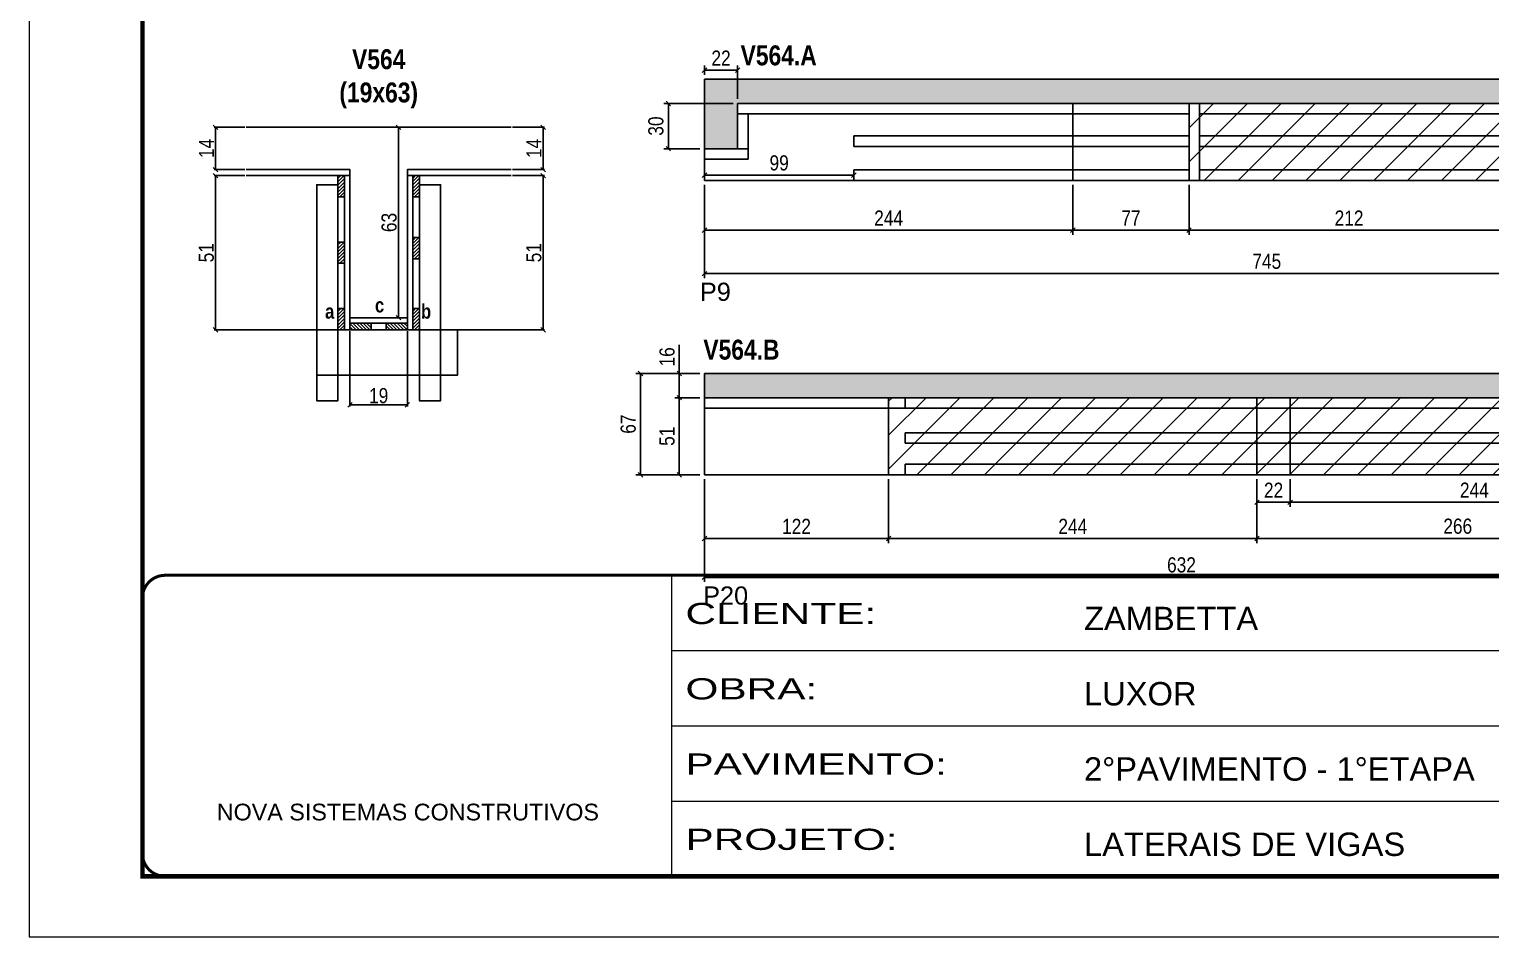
# Model space of a CAD drawing. Extents: x 3309 to 9563, y -2522 to 14608.
# Drawn here: x 3309 to 4278, y 7815 to 8416 of the extents above; entities that cross this region are included whole.
import ezdxf

# ---------------------------------------------------------------- set-up
doc = ezdxf.new("R2010")
doc.units = 0
doc.header["$PDMODE"] = 35
doc.header["$PDSIZE"] = -10
doc.linetypes.add('CONTINUO', pattern=[0])
doc.linetypes.add('DASHED', pattern=[0.75, 0.5, -0.25])
for name, color, linetype in [('5', 5, 'Continuous'), ('COTA', 241, 'Continuous'), ('detalhes', 4, 'Continuous'), ('NOMENCLATURA', 7, 'Continuous'), ('Painéis', 200, 'Continuous'), ('SARR_2.2x7', 40, 'Continuous'), ('SARR_3.5x7', 81, 'Continuous')]:
    doc.layers.add(name, color=color, linetype=linetype)
for name, color, linetype, lineweight in [('CONCRETO', 251, 'Continuous', 25), ('Folhas', 255, 'Continuous', 9), ('Hachura', 251, 'Continuous', 9), ('SARRAFO DE PRESSAO', 251, 'DASHED', 9)]:
    doc.layers.add(name, color=color, linetype=linetype, lineweight=lineweight)
doc.styles.add('ARIAL', font='arial.ttf')
doc.styles.add('COTA TECNICA', font='techl___.ttf', dxfattribs={"height": 10})
doc.styles.add('COTA TECNICA 2X', font='techl___.ttf', dxfattribs={"height": 10})
doc.styles.get("Standard").update_dxf_attribs({"font": 'arial.ttf'})
doc.styles.add('TECNICA', font='techb___.ttf', dxfattribs={"height": 10})
doc.styles.add('Tecnologia', font='')
doc.styles.get('Tecnologia').set_extended_font_data('Forgotten Futurist')
doc.dimstyles.new('PAINEL', dxfattribs={"dimtxt": 10, "dimasz": 3, "dimexe": 3, "dimexo": 3, "dimgap": 3, "dimtad": 1, "dimdec": 1, "dimzin": 12, "dimdsep": 46, "dimtxsty": 'COTA TECNICA', "dimblk1": 'OBLIQUE', "dimblk2": 'OBLIQUE', "dimsah": 1, "dimcen": 0.9, "dimclrd": 4, "dimclre": 4, "dimclrt": 240, "dimadec": 1, "dimazin": 3, "dimtfac": 1, "dimtdec": 1, "dimtmove": 0, "dimatfit": 3, "dimfxl": 1, "dimtolj": 1, "dimtzin": 12, "dimarcsym": 0})
doc.dimstyles.new('SECAO', dxfattribs={"dimscale": 0.333333, "dimtxt": 5, "dimasz": 9, "dimexe": 3, "dimexo": 3, "dimgap": 3, "dimtad": 1, "dimdec": 1, "dimlfac": 0.5, "dimzin": 12, "dimdsep": 46, "dimtxsty": 'COTA TECNICA 2X', "dimblk1": 'OBLIQUE', "dimblk2": 'OBLIQUE', "dimsah": 1, "dimcen": 0.9, "dimclrd": 4, "dimclre": 4, "dimclrt": 240, "dimadec": 1, "dimazin": 3, "dimtfac": 1, "dimtdec": 1, "dimtmove": 0, "dimatfit": 3, "dimfxl": 1, "dimtolj": 1, "dimtzin": 12, "dimarcsym": 0})
pattern_1 = [(135, (36757.3863, -115295.423), (-1.122532015, -1.122532015), [])]
pattern_2 = [(45, (-119998.322, -24916.792), (-1.122532015, 1.122532015), [])]
pattern_3 = [(45, (-119998.322, -25004.792), (-1.122532015, 1.122532015), [])]

# ---------------------------------------------------------------- blocks, each defined once
blk = doc.blocks.new('9999999999')
at = {"color": 30, "linetype": 'CONTINUO'}
for p, q in [((98564.56, 34230.21), (98564.56, 34429.45)), ((98564.56, 34379.64), (99583.98, 34379.64)), ((98564.56, 34329.83), (99487.98, 34329.83)), ((98564.56, 34280.02), (99487.98, 34280.02))]:
    blk.add_line(p, q, dxfattribs=at)
at = {"color": 30, "linetype": 'CONTINUO', "const_width": 2}
blk.add_lwpolyline([(99583.98, 34230.21), (99583.98, 34414.45, 0.414214), (99568.98, 34429.45), (98228.98, 34429.45, 0.414214), (98213.98, 34414.45), (98213.98, 34245.21, 0.414214), (98228.98, 34230.21), (99583.98, 34230.21)], format="xyb", dxfattribs=at)
at = {"layer": 'Folhas'}
blk.add_lwpolyline([(98138.98, 34190.21), (99623.98, 34190.21), (99623.98, 35240.21), (98138.98, 35240.21)], close=True, dxfattribs=at)
at = {"layer": 'Folhas', "color": 30, "const_width": 3}
blk.add_lwpolyline([(98213.98, 34230.21), (99583.98, 34230.21), (99583.98, 35200.21), (98213.98, 35200.21)], close=True, dxfattribs=at)
at = {"color": 7, "linetype": 'Continuous', "ltscale": 5, "style": 'ARIAL'}
for s, height, p in [('ZAMBETTA', 15.483, (98837.68, 34393.13)), ('LUXOR', 15.483, (98837.68, 34343.32)), ('2°PAVIMENTO - 1°ETAPA', 15.4829, (98837.68, 34293.51)), ('NOVA SISTEMAS CONSTRUTIVOS', 11.0592, (98263.19, 34267.21)), ('LATERAIS DE VIGAS', 15.4829, (98837.68, 34243.7))]:
    blk.add_text(s, height=height, dxfattribs=at).set_placement(p)
at = {"layer": 'Folhas', "color": 7, "style": 'Tecnologia', "width": 1.5}
for s, p in [('CLIENTE:', (98573.65, 34397.17)), ('OBRA:', (98573.65, 34347.31)), ('PAVIMENTO:', (98573.65, 34297.5)), ('PROJETO:', (98573.65, 34247.69))]:
    blk.add_text(s, height=14, dxfattribs=at).set_placement(p)
blk = doc.blocks.new('_Oblique')
at = {"color": 0, "linetype": 'ByBlock', "lineweight": -2}
blk.add_line((-0.5, -0.5), (0.5, 0.5), dxfattribs=at)
blk = doc.blocks.new('*D1671')
at = {"layer": 'COTA', "color": 4, "lineweight": -2, "transparency": 16777216}
for p, q in [((3521.85, 8215.75), (3521.85, 8166)), ((3559.85, 8215.75), (3559.85, 8166)), ((3559.85, 8167), (3521.85, 8167))]:
    blk.add_line(p, q, dxfattribs=at)
at = {"layer": 'Defpoints', "color": 0, "transparency": 16777216}
for p in [(3521.85, 8216.75), (3559.85, 8216.75), (3521.85, 8167)]:
    blk.add_point(p, dxfattribs=at)
at = {"layer": 'COTA', "color": 4, "lineweight": -2, "transparency": 16777216, "xscale": 3, "yscale": 3, "zscale": 3, "rotation": 180}
blk.add_blockref('_Oblique', (3521.85, 8167), dxfattribs=at)
at = {"layer": 'COTA', "color": 4, "lineweight": -2, "transparency": 16777216, "xscale": 3, "yscale": 3, "zscale": 3}
blk.add_blockref('_Oblique', (3559.85, 8167), dxfattribs=at)
at = {"layer": 'COTA', "color": 240, "transparency": 16777216, "insert": (3540.85, 8173.08), "char_height": 10, "attachment_point": 5, "style": 'COTA TECNICA 2X'}
blk.add_mtext('\\A1;19', dxfattribs=at)
blk = doc.blocks.new('*D1672')
at = {"layer": 'COTA', "color": 4, "lineweight": -2, "transparency": 16777216}
for p, q in [((3452.15, 8318.75), (3431.8, 8318.75)), ((3432.8, 8318.75), (3432.8, 8216.75)), ((3512.85, 8216.75), (3431.8, 8216.75))]:
    blk.add_line(p, q, dxfattribs=at)
at = {"layer": 'Defpoints', "color": 0, "transparency": 16777216}
for p in [(3453.15, 8318.75), (3432.8, 8216.75), (3513.85, 8216.75, 0)]:
    blk.add_point(p, dxfattribs=at)
at = {"layer": 'COTA', "color": 4, "lineweight": -2, "transparency": 16777216, "xscale": 3, "yscale": 3, "zscale": 3}
for p, rotation in [((3432.8, 8318.75), 90), ((3432.8, 8216.75), 270)]:
    blk.add_blockref('_Oblique', p, dxfattribs=dict(at, rotation=rotation))
at = {"layer": 'COTA', "color": 240, "transparency": 16777216, "insert": (3426.69, 8267.75), "char_height": 10, "attachment_point": 5, "rotation": 90, "style": 'COTA TECNICA 2X'}
blk.add_mtext('\\A1;51', dxfattribs=at)
blk = doc.blocks.new('*D1673')
at = {"layer": 'COTA', "color": 4, "lineweight": -2, "transparency": 16777216}
for p, q in [((3629.55, 8318.75), (3650.77, 8318.75)), ((3649.77, 8318.75), (3649.77, 8216.75)), ((3568.85, 8216.75), (3650.77, 8216.75))]:
    blk.add_line(p, q, dxfattribs=at)
at = {"layer": 'Defpoints', "color": 0, "transparency": 16777216}
for p in [(3628.55, 8318.75), (3567.85, 8216.75, 0), (3649.77, 8216.75)]:
    blk.add_point(p, dxfattribs=at)
at = {"layer": 'COTA', "color": 4, "lineweight": -2, "transparency": 16777216, "xscale": 3, "yscale": 3, "zscale": 3}
for p, rotation in [((3649.77, 8318.75), 90), ((3649.77, 8216.75), 270)]:
    blk.add_blockref('_Oblique', p, dxfattribs=dict(at, rotation=rotation))
at = {"layer": 'COTA', "color": 240, "transparency": 16777216, "insert": (3643.66, 8267.75), "char_height": 10, "attachment_point": 5, "rotation": 90, "style": 'COTA TECNICA 2X'}
blk.add_mtext('\\A1;51', dxfattribs=at)
blk = doc.blocks.new('*D1674')
at = {"layer": 'COTA', "color": 4, "lineweight": -2, "transparency": 16777216}
for p, q in [((3558.85, 8350.75), (3552.99, 8350.75)), ((3553.99, 8224.75), (3553.99, 8350.75)), ((3558.85, 8224.75), (3552.99, 8224.75))]:
    blk.add_line(p, q, dxfattribs=at)
at = {"layer": 'Defpoints', "color": 0, "transparency": 16777216}
for p in [(3553.99, 8350.75), (3559.85, 8350.75), (3559.85, 8224.75)]:
    blk.add_point(p, dxfattribs=at)
at = {"layer": 'COTA', "color": 4, "lineweight": -2, "transparency": 16777216, "xscale": 3, "yscale": 3, "zscale": 3}
for p, rotation in [((3553.99, 8350.75), 90), ((3553.99, 8224.75), 270)]:
    blk.add_blockref('_Oblique', p, dxfattribs=dict(at, rotation=rotation))
at = {"layer": 'COTA', "color": 240, "transparency": 16777216, "insert": (3547.77, 8287.75), "char_height": 10, "attachment_point": 5, "rotation": 90, "style": 'COTA TECNICA 2X'}
blk.add_mtext('\\A1;63', dxfattribs=at)
blk = doc.blocks.new('*D1675')
at = {"layer": 'COTA', "color": 4, "lineweight": -2, "transparency": 16777216}
for p, q in [((3629.55, 8350.75), (3650.77, 8350.75)), ((3649.77, 8322.75), (3649.77, 8350.75)), ((3629.55, 8322.75), (3650.77, 8322.75))]:
    blk.add_line(p, q, dxfattribs=at)
at = {"layer": 'Defpoints', "color": 0, "transparency": 16777216}
for p in [(3628.55, 8350.75), (3649.77, 8350.75), (3628.55, 8322.75)]:
    blk.add_point(p, dxfattribs=at)
at = {"layer": 'COTA', "color": 4, "lineweight": -2, "transparency": 16777216, "xscale": 3, "yscale": 3, "zscale": 3}
for p, rotation in [((3649.77, 8350.75), 90), ((3649.77, 8322.75), 270)]:
    blk.add_blockref('_Oblique', p, dxfattribs=dict(at, rotation=rotation))
at = {"layer": 'COTA', "color": 240, "transparency": 16777216, "insert": (3643.69, 8336.75), "char_height": 10, "attachment_point": 5, "rotation": 90, "style": 'COTA TECNICA 2X'}
blk.add_mtext('\\A1;14', dxfattribs=at)
blk = doc.blocks.new('*D1682')
at = {"layer": 'COTA', "color": 4, "lineweight": -2, "transparency": 16777216}
for p, q in [((3452.15, 8350.75), (3431.8, 8350.75)), ((3432.8, 8322.75), (3432.8, 8350.75)), ((3452.15, 8322.75), (3431.8, 8322.75))]:
    blk.add_line(p, q, dxfattribs=at)
at = {"layer": 'Defpoints', "color": 0, "transparency": 16777216}
for p in [(3432.8, 8350.75), (3453.15, 8350.75), (3453.15, 8322.75)]:
    blk.add_point(p, dxfattribs=at)
at = {"layer": 'COTA', "color": 4, "lineweight": -2, "transparency": 16777216, "xscale": 3, "yscale": 3, "zscale": 3}
for p, rotation in [((3432.8, 8350.75), 90), ((3432.8, 8322.75), 270)]:
    blk.add_blockref('_Oblique', p, dxfattribs=dict(at, rotation=rotation))
at = {"layer": 'COTA', "color": 240, "transparency": 16777216, "insert": (3426.73, 8336.75), "char_height": 10, "attachment_point": 5, "rotation": 90, "style": 'COTA TECNICA 2X'}
blk.add_mtext('\\A1;14', dxfattribs=at)
blk = doc.blocks.new('*D1676')
at = {"layer": 'COTA', "color": 4, "lineweight": -2, "transparency": 16777216}
for p, q in [((3756.64, 8117.79), (3756.64, 8049.85)), ((4388.64, 8117.79), (4388.64, 8049.85)), ((4388.64, 8052.85), (3756.64, 8052.85))]:
    blk.add_line(p, q, dxfattribs=at)
at = {"layer": 'Defpoints', "color": 0, "transparency": 16777216}
for p in [(3756.64, 8120.79), (4388.64, 8120.79), (3756.64, 8052.85)]:
    blk.add_point(p, dxfattribs=at)
at = {"layer": 'COTA', "color": 4, "lineweight": -2, "transparency": 16777216, "xscale": 3, "yscale": 3, "zscale": 3, "rotation": 180}
blk.add_blockref('_Oblique', (3756.64, 8052.85), dxfattribs=at)
at = {"layer": 'COTA', "color": 4, "lineweight": -2, "transparency": 16777216, "xscale": 3, "yscale": 3, "zscale": 3}
blk.add_blockref('_Oblique', (4388.64, 8052.85), dxfattribs=at)
at = {"layer": 'COTA', "color": 240, "transparency": 16777216, "insert": (4072.64, 8061.07), "char_height": 10, "attachment_point": 5, "style": 'COTA TECNICA'}
blk.add_mtext('\\A1;632', dxfattribs=at)
blk = doc.blocks.new('*D1677')
at = {"layer": 'COTA', "color": 4, "lineweight": -2, "transparency": 16777216}
for p, q in [((4144.64, 8117.79), (4144.64, 8099.53)), ((4388.64, 8117.79), (4388.64, 8099.53)), ((4388.64, 8102.53), (4144.64, 8102.53))]:
    blk.add_line(p, q, dxfattribs=at)
at = {"layer": 'Defpoints', "color": 0, "transparency": 16777216}
for p in [(4144.64, 8120.79), (4388.64, 8120.79), (4144.64, 8102.53)]:
    blk.add_point(p, dxfattribs=at)
at = {"layer": 'COTA', "color": 4, "lineweight": -2, "transparency": 16777216, "xscale": 3, "yscale": 3, "zscale": 3, "rotation": 180}
blk.add_blockref('_Oblique', (4144.64, 8102.53), dxfattribs=at)
at = {"layer": 'COTA', "color": 4, "lineweight": -2, "transparency": 16777216, "xscale": 3, "yscale": 3, "zscale": 3}
blk.add_blockref('_Oblique', (4388.64, 8102.53), dxfattribs=at)
at = {"layer": 'COTA', "color": 240, "transparency": 16777216, "insert": (4266.64, 8110.6), "char_height": 10, "attachment_point": 5, "style": 'COTA TECNICA'}
blk.add_mtext('\\A1;244', dxfattribs=at)
blk = doc.blocks.new('*D1670')
at = {"layer": 'COTA', "color": 4, "lineweight": -2, "transparency": 16777216}
for p, q in [((3878.64, 8117.79), (3878.64, 8075.57)), ((4122.64, 8117.79), (4122.64, 8075.57)), ((4122.64, 8078.57), (3878.64, 8078.57))]:
    blk.add_line(p, q, dxfattribs=at)
at = {"layer": 'Defpoints', "color": 0, "transparency": 16777216}
for p in [(3878.64, 8120.79), (4122.64, 8120.79), (3878.64, 8078.57)]:
    blk.add_point(p, dxfattribs=at)
at = {"layer": 'COTA', "color": 4, "lineweight": -2, "transparency": 16777216, "xscale": 3, "yscale": 3, "zscale": 3, "rotation": 180}
blk.add_blockref('_Oblique', (3878.64, 8078.57), dxfattribs=at)
at = {"layer": 'COTA', "color": 4, "lineweight": -2, "transparency": 16777216, "xscale": 3, "yscale": 3, "zscale": 3}
blk.add_blockref('_Oblique', (4122.64, 8078.57), dxfattribs=at)
at = {"layer": 'COTA', "color": 240, "transparency": 16777216, "insert": (4000.64, 8086.64), "char_height": 10, "attachment_point": 5, "style": 'COTA TECNICA'}
blk.add_mtext('\\A1;244', dxfattribs=at)
blk = doc.blocks.new('*D1678')
at = {"layer": 'COTA', "color": 4, "lineweight": -2, "transparency": 16777216}
for p, q in [((4122.64, 8117.79), (4122.64, 8099.53)), ((4144.64, 8117.79), (4144.64, 8099.53)), ((4144.64, 8102.53), (4122.64, 8102.53))]:
    blk.add_line(p, q, dxfattribs=at)
at = {"layer": 'Defpoints', "color": 0, "transparency": 16777216}
for p in [(4122.64, 8120.79), (4144.64, 8120.79), (4122.64, 8102.53)]:
    blk.add_point(p, dxfattribs=at)
at = {"layer": 'COTA', "color": 4, "lineweight": -2, "transparency": 16777216, "xscale": 3, "yscale": 3, "zscale": 3, "rotation": 180}
blk.add_blockref('_Oblique', (4122.64, 8102.53), dxfattribs=at)
at = {"layer": 'COTA', "color": 4, "lineweight": -2, "transparency": 16777216, "xscale": 3, "yscale": 3, "zscale": 3}
blk.add_blockref('_Oblique', (4144.64, 8102.53), dxfattribs=at)
at = {"layer": 'COTA', "color": 240, "transparency": 16777216, "insert": (4133.64, 8110.53), "char_height": 10, "attachment_point": 5, "style": 'COTA TECNICA'}
blk.add_mtext('\\A1;22', dxfattribs=at)
blk = doc.blocks.new('*D1679')
at = {"layer": 'COTA', "color": 4, "lineweight": -2, "transparency": 16777216}
for p, q in [((3753.64, 8171.79), (3736.99, 8171.79)), ((3739.99, 8171.79), (3739.99, 8120.79)), ((3753.64, 8120.79), (3736.99, 8120.79))]:
    blk.add_line(p, q, dxfattribs=at)
at = {"layer": 'Defpoints', "color": 0, "transparency": 16777216}
for p in [(3756.64, 8171.79), (3739.99, 8120.79), (3756.64, 8120.79)]:
    blk.add_point(p, dxfattribs=at)
at = {"layer": 'COTA', "color": 4, "lineweight": -2, "transparency": 16777216, "xscale": 3, "yscale": 3, "zscale": 3}
for p, rotation in [((3739.99, 8171.79), 90), ((3739.99, 8120.79), 270)]:
    blk.add_blockref('_Oblique', p, dxfattribs=dict(at, rotation=rotation))
at = {"layer": 'COTA', "color": 240, "transparency": 16777216, "insert": (3731.88, 8146.29), "char_height": 10, "attachment_point": 5, "rotation": 90, "style": 'COTA TECNICA'}
blk.add_mtext('\\A1;51', dxfattribs=at)
blk = doc.blocks.new('*D1680')
at = {"layer": 'COTA', "color": 4, "lineweight": -2, "transparency": 16777216}
for p, q in [((3739.99, 8187.79), (3739.99, 8206.81)), ((3753.64, 8187.79), (3736.99, 8187.79)), ((3739.99, 8171.79), (3739.99, 8187.79)), ((3753.64, 8171.79), (3736.99, 8171.79))]:
    blk.add_line(p, q, dxfattribs=at)
at = {"layer": 'Defpoints', "color": 0, "transparency": 16777216}
for p in [(3739.99, 8187.79), (3756.64, 8187.79), (3756.64, 8171.79)]:
    blk.add_point(p, dxfattribs=at)
at = {"layer": 'COTA', "color": 4, "lineweight": -2, "transparency": 16777216, "xscale": 3, "yscale": 3, "zscale": 3}
for p, rotation in [((3739.99, 8187.79), 90), ((3739.99, 8171.79), 270)]:
    blk.add_blockref('_Oblique', p, dxfattribs=dict(at, rotation=rotation))
at = {"layer": 'COTA', "color": 240, "transparency": 16777216, "insert": (3731.89, 8198.8), "char_height": 10, "attachment_point": 5, "rotation": 90, "style": 'COTA TECNICA'}
blk.add_mtext('\\A1;16', dxfattribs=at)
blk = doc.blocks.new('*D1681')
at = {"layer": 'COTA', "color": 4, "lineweight": -2, "transparency": 16777216}
for p, q in [((3753.64, 8187.79), (3711.28, 8187.79)), ((3714.28, 8120.79), (3714.28, 8187.79)), ((3753.64, 8120.79), (3711.28, 8120.79))]:
    blk.add_line(p, q, dxfattribs=at)
at = {"layer": 'Defpoints', "color": 0, "transparency": 16777216}
for p in [(3714.28, 8187.79), (3756.64, 8187.79), (3756.64, 8120.79)]:
    blk.add_point(p, dxfattribs=at)
at = {"layer": 'COTA', "color": 4, "lineweight": -2, "transparency": 16777216, "xscale": 3, "yscale": 3, "zscale": 3}
for p, rotation in [((3714.28, 8187.79), 90), ((3714.28, 8120.79), 270)]:
    blk.add_blockref('_Oblique', p, dxfattribs=dict(at, rotation=rotation))
at = {"layer": 'COTA', "color": 240, "transparency": 16777216, "insert": (3706.18, 8154.29), "char_height": 10, "attachment_point": 5, "rotation": 90, "style": 'COTA TECNICA'}
blk.add_mtext('\\A1;67', dxfattribs=at)
blk = doc.blocks.new('*D1683')
at = {"layer": 'COTA', "color": 4, "lineweight": -2, "transparency": 16777216}
for p, q in [((4122.64, 8117.79), (4122.64, 8075.57)), ((4388.64, 8117.79), (4388.64, 8075.57)), ((4122.64, 8078.57), (4388.64, 8078.57))]:
    blk.add_line(p, q, dxfattribs=at)
at = {"layer": 'Defpoints', "color": 0, "transparency": 16777216}
for p in [(4122.64, 8120.79), (4388.64, 8120.79), (4388.64, 8078.57)]:
    blk.add_point(p, dxfattribs=at)
at = {"layer": 'COTA', "color": 4, "lineweight": -2, "transparency": 16777216, "xscale": 3, "yscale": 3, "zscale": 3, "rotation": 180}
blk.add_blockref('_Oblique', (4122.64, 8078.57), dxfattribs=at)
at = {"layer": 'COTA', "color": 4, "lineweight": -2, "transparency": 16777216, "xscale": 3, "yscale": 3, "zscale": 3}
blk.add_blockref('_Oblique', (4388.64, 8078.57), dxfattribs=at)
at = {"layer": 'COTA', "color": 240, "transparency": 16777216, "insert": (4255.64, 8086.67), "char_height": 10, "attachment_point": 5, "style": 'COTA TECNICA'}
blk.add_mtext('\\A1;266', dxfattribs=at)
blk = doc.blocks.new('*D1690')
at = {"layer": 'COTA', "color": 4, "lineweight": -2, "transparency": 16777216}
for p, q in [((3756.64, 8117.79), (3756.64, 8075.57)), ((3878.64, 8117.79), (3878.64, 8075.57)), ((3756.64, 8078.57), (3878.64, 8078.57))]:
    blk.add_line(p, q, dxfattribs=at)
at = {"layer": 'Defpoints', "color": 0, "transparency": 16777216}
for p in [(3756.64, 8120.79), (3878.64, 8120.79), (3878.64, 8078.57)]:
    blk.add_point(p, dxfattribs=at)
at = {"layer": 'COTA', "color": 4, "lineweight": -2, "transparency": 16777216, "xscale": 3, "yscale": 3, "zscale": 3, "rotation": 180}
blk.add_blockref('_Oblique', (3756.64, 8078.57), dxfattribs=at)
at = {"layer": 'COTA', "color": 4, "lineweight": -2, "transparency": 16777216, "xscale": 3, "yscale": 3, "zscale": 3}
blk.add_blockref('_Oblique', (3878.64, 8078.57), dxfattribs=at)
at = {"layer": 'COTA', "color": 240, "transparency": 16777216, "insert": (3817.64, 8086.63), "char_height": 10, "attachment_point": 5, "style": 'COTA TECNICA'}
blk.add_mtext('\\A1;122', dxfattribs=at)
blk = doc.blocks.new('*D2732')
at = {"layer": 'COTA', "color": 4, "lineweight": -2, "transparency": 16777216}
for p, q in [((3756.64, 8312.57), (3756.64, 8250.91)), ((4501.64, 8312.57), (4501.64, 8250.91)), ((3756.64, 8253.91), (4501.64, 8253.91))]:
    blk.add_line(p, q, dxfattribs=at)
at = {"layer": 'Defpoints', "color": 0, "transparency": 16777216}
for p in [(3756.64, 8315.57), (4501.64, 8315.57), (4501.64, 8253.91)]:
    blk.add_point(p, dxfattribs=at)
at = {"layer": 'COTA', "color": 4, "lineweight": -2, "transparency": 16777216, "xscale": 3, "yscale": 3, "zscale": 3, "rotation": 180}
blk.add_blockref('_Oblique', (3756.64, 8253.91), dxfattribs=at)
at = {"layer": 'COTA', "color": 4, "lineweight": -2, "transparency": 16777216, "xscale": 3, "yscale": 3, "zscale": 3}
blk.add_blockref('_Oblique', (4501.64, 8253.91), dxfattribs=at)
at = {"layer": 'COTA', "color": 240, "transparency": 16777216, "insert": (4129.14, 8262.01), "char_height": 10, "attachment_point": 5, "style": 'COTA TECNICA'}
blk.add_mtext('\\A1;745', dxfattribs=at)
blk = doc.blocks.new('*D2741')
at = {"layer": 'COTA', "color": 4, "lineweight": -2, "transparency": 16777216}
for p, q in [((3756.64, 8385.57), (3756.64, 8391.56)), ((3778.64, 8388.56), (3756.64, 8388.56)), ((3778.64, 8369.57), (3778.64, 8391.56))]:
    blk.add_line(p, q, dxfattribs=at)
at = {"layer": 'Defpoints', "color": 0, "transparency": 16777216}
for p in [(3756.64, 8388.56), (3756.64, 8382.57), (3778.64, 8366.57)]:
    blk.add_point(p, dxfattribs=at)
at = {"layer": 'COTA', "color": 4, "lineweight": -2, "transparency": 16777216, "xscale": 3, "yscale": 3, "zscale": 3, "rotation": 180}
blk.add_blockref('_Oblique', (3756.64, 8388.56), dxfattribs=at)
at = {"layer": 'COTA', "color": 4, "lineweight": -2, "transparency": 16777216, "xscale": 3, "yscale": 3, "zscale": 3}
blk.add_blockref('_Oblique', (3778.64, 8388.56), dxfattribs=at)
at = {"layer": 'COTA', "color": 240, "transparency": 16777216, "insert": (3767.64, 8396.56), "char_height": 10, "attachment_point": 5, "style": 'COTA TECNICA'}
blk.add_mtext('\\A1;22', dxfattribs=at)
blk = doc.blocks.new('*D2742')
at = {"layer": 'COTA', "color": 4, "lineweight": -2, "transparency": 16777216}
for p, q in [((3756.64, 8318.57), (3756.64, 8322.04)), ((3855.64, 8319.04), (3756.64, 8319.04)), ((3855.64, 8318.57), (3855.64, 8322.04))]:
    blk.add_line(p, q, dxfattribs=at)
at = {"layer": 'Defpoints', "color": 0, "transparency": 16777216}
for p in [(3756.64, 8319.04), (3756.64, 8315.57), (3855.64, 8315.57)]:
    blk.add_point(p, dxfattribs=at)
at = {"layer": 'COTA', "color": 4, "lineweight": -2, "transparency": 16777216, "xscale": 3, "yscale": 3, "zscale": 3, "rotation": 180}
blk.add_blockref('_Oblique', (3756.64, 8319.04), dxfattribs=at)
at = {"layer": 'COTA', "color": 4, "lineweight": -2, "transparency": 16777216, "xscale": 3, "yscale": 3, "zscale": 3}
blk.add_blockref('_Oblique', (3855.64, 8319.04), dxfattribs=at)
at = {"layer": 'COTA', "color": 240, "transparency": 16777216, "insert": (3806.14, 8327.13), "char_height": 10, "attachment_point": 5, "style": 'COTA TECNICA'}
blk.add_mtext('\\A1;99', dxfattribs=at)
blk = doc.blocks.new('*D2743')
at = {"layer": 'COTA', "color": 4, "lineweight": -2, "transparency": 16777216}
for p, q in [((3775.64, 8366.57), (3729.74, 8366.57)), ((3732.74, 8336.57), (3732.74, 8366.57)), ((3753.64, 8336.57), (3729.74, 8336.57))]:
    blk.add_line(p, q, dxfattribs=at)
at = {"layer": 'Defpoints', "color": 0, "transparency": 16777216}
for p in [(3732.74, 8366.57), (3778.64, 8366.57), (3756.64, 8336.57)]:
    blk.add_point(p, dxfattribs=at)
at = {"layer": 'COTA', "color": 4, "lineweight": -2, "transparency": 16777216, "xscale": 3, "yscale": 3, "zscale": 3}
for p, rotation in [((3732.74, 8366.57), 90), ((3732.74, 8336.57), 270)]:
    blk.add_blockref('_Oblique', p, dxfattribs=dict(at, rotation=rotation))
at = {"layer": 'COTA', "color": 240, "transparency": 16777216, "insert": (3724.52, 8351.57), "char_height": 10, "attachment_point": 5, "rotation": 90, "style": 'COTA TECNICA'}
blk.add_mtext('\\A1;30', dxfattribs=at)
blk = doc.blocks.new('*D2746')
at = {"layer": 'COTA', "color": 4, "lineweight": -2, "transparency": 16777216}
for p, q in [((4077.64, 8312.57), (4077.64, 8279.62)), ((4289.64, 8312.57), (4289.64, 8279.62)), ((4289.64, 8282.62), (4077.64, 8282.62))]:
    blk.add_line(p, q, dxfattribs=at)
at = {"layer": 'Defpoints', "color": 0, "transparency": 16777216}
for p in [(4077.64, 8315.57), (4289.64, 8315.57), (4077.64, 8282.62)]:
    blk.add_point(p, dxfattribs=at)
at = {"layer": 'COTA', "color": 4, "lineweight": -2, "transparency": 16777216, "xscale": 3, "yscale": 3, "zscale": 3, "rotation": 180}
blk.add_blockref('_Oblique', (4077.64, 8282.62), dxfattribs=at)
at = {"layer": 'COTA', "color": 4, "lineweight": -2, "transparency": 16777216, "xscale": 3, "yscale": 3, "zscale": 3}
blk.add_blockref('_Oblique', (4289.64, 8282.62), dxfattribs=at)
at = {"layer": 'COTA', "color": 240, "transparency": 16777216, "insert": (4183.64, 8290.68), "char_height": 10, "attachment_point": 5, "style": 'COTA TECNICA'}
blk.add_mtext('\\A1;212', dxfattribs=at)
blk = doc.blocks.new('*D2747')
at = {"layer": 'COTA', "color": 4, "lineweight": -2, "transparency": 16777216}
for p, q in [((4000.64, 8312.57), (4000.64, 8279.62)), ((4077.64, 8312.57), (4077.64, 8279.62)), ((4077.64, 8282.62), (4000.64, 8282.62))]:
    blk.add_line(p, q, dxfattribs=at)
at = {"layer": 'Defpoints', "color": 0, "transparency": 16777216}
for p in [(4000.64, 8315.57), (4077.64, 8315.57), (4000.64, 8282.62)]:
    blk.add_point(p, dxfattribs=at)
at = {"layer": 'COTA', "color": 4, "lineweight": -2, "transparency": 16777216, "xscale": 3, "yscale": 3, "zscale": 3, "rotation": 180}
blk.add_blockref('_Oblique', (4000.64, 8282.62), dxfattribs=at)
at = {"layer": 'COTA', "color": 4, "lineweight": -2, "transparency": 16777216, "xscale": 3, "yscale": 3, "zscale": 3}
blk.add_blockref('_Oblique', (4077.64, 8282.62), dxfattribs=at)
at = {"layer": 'COTA', "color": 240, "transparency": 16777216, "insert": (4039.14, 8290.69), "char_height": 10, "attachment_point": 5, "style": 'COTA TECNICA'}
blk.add_mtext('\\A1;77', dxfattribs=at)
blk = doc.blocks.new('*D2748')
at = {"layer": 'COTA', "color": 4, "lineweight": -2, "transparency": 16777216}
for p, q in [((3756.64, 8312.57), (3756.64, 8279.62)), ((4000.64, 8312.57), (4000.64, 8279.62)), ((4000.64, 8282.62), (3756.64, 8282.62))]:
    blk.add_line(p, q, dxfattribs=at)
at = {"layer": 'Defpoints', "color": 0, "transparency": 16777216}
for p in [(3756.64, 8315.57), (4000.64, 8315.57), (3756.64, 8282.62)]:
    blk.add_point(p, dxfattribs=at)
at = {"layer": 'COTA', "color": 4, "lineweight": -2, "transparency": 16777216, "xscale": 3, "yscale": 3, "zscale": 3, "rotation": 180}
blk.add_blockref('_Oblique', (3756.64, 8282.62), dxfattribs=at)
at = {"layer": 'COTA', "color": 4, "lineweight": -2, "transparency": 16777216, "xscale": 3, "yscale": 3, "zscale": 3}
blk.add_blockref('_Oblique', (4000.64, 8282.62), dxfattribs=at)
at = {"layer": 'COTA', "color": 240, "transparency": 16777216, "insert": (3878.64, 8290.69), "char_height": 10, "attachment_point": 5, "style": 'COTA TECNICA'}
blk.add_mtext('\\A1;244', dxfattribs=at)

msp = doc.modelspace()

# ---------------------------------------------------------------- hatches: boundary and pattern name
at = {"layer": 'COTA'}
h = msp.add_hatch(dxfattribs=at)
h.set_pattern_fill('AR-CONC', color=256, scale=0.03)
h.set_pattern_definition([(50, (-3066.1942, -985.268), (5.46554, -0.4781726), [0.5715, -6.2865]), (355, (-3066.194, -985.268), (-1.0573026, 5.7317054), [0.4572, -5.0292175]), (100.451445, (-3065.739, -985.308), (4.4082374, 5.2535326), [0.4857003, -5.3427073]), (46.1842, (-3066.194, -983.744), (8.1323712, -1.26127), [0.85725, -9.42975]), (96.63556, (-3065.5165, -983.849), (7.122124, 7.4227837), [0.7285507, -8.014068]), (351.18415, (-3066.194, -983.744), (7.122124, 7.422784), [0.685799, -7.543792]), (21, (-3065.4322, -984.125), (4.5484317, -3.067956), [0.5715, -6.2865]), (326, (-3065.432, -984.125), (1.8540609, 5.525639), [0.4572, -5.0292]), (71.451445, (-3065.053, -984.3806), (6.4024926, 2.457683), [0.4857003, -5.3426981]), (37.5, (-3066.1942, -985.268), (0.0926581, 2.53665117), [0, -4.96824, 0, -5.1054, 0, -5.04825]), (7.5, (-3066.1942, -985.268), (2.0045899, 3.00541724), [0, -2.91084, 0, -4.85394, 0, -1.92405]), (327.5, (-3067.8935, -985.268), (4.06771786, -0.17186232), [0, -1.905, 0, -5.9436, 0, -7.8867]), (317.5, (-3068.6555, -985.268), (4.4438754, 0.7627947), [0, -2.4765, 0, -3.94716, 0, -5.6007])])
h.paths.add_polyline_path([(3756.64, 8382.57), (3756.64, 8336.57), (3778.64, 8336.57), (3778.64, 8366.57), (4501.64, 8366.57), (4501.64, 8382.57)])
h = msp.add_hatch(dxfattribs=at)
h.set_pattern_fill('AR-CONC', color=256, scale=0.03)
h.set_pattern_definition([(50, (156.739, -4017.3827), (5.46554, -0.4781726), [0.5715, -6.2865]), (355, (156.739, -4017.3827), (-1.0573026, 5.7317054), [0.4572, -5.0292175]), (100.451445, (157.1943, -4017.4225), (4.4082374, 5.2535326), [0.4857003, -5.3427073]), (46.1842, (156.739, -4015.859), (8.1323712, -1.26127), [0.85725, -9.42975]), (96.63556, (157.4165, -4015.964), (7.122124, 7.4227837), [0.7285507, -8.014068]), (351.18415, (156.739, -4015.859), (7.122124, 7.422784), [0.685799, -7.543792]), (21, (157.501, -4016.2397), (4.5484317, -3.067956), [0.5715, -6.2865]), (326, (157.501, -4016.2397), (1.8540609, 5.525639), [0.4572, -5.0292]), (71.451445, (157.88, -4016.4954), (6.4024926, 2.457683), [0.4857003, -5.3426981]), (37.5, (156.7388, -4017.3827), (0.0926581, 2.53665117), [0, -4.96824, 0, -5.1054, 0, -5.04825]), (7.5, (156.7388, -4017.3827), (2.0045899, 3.00541724), [0, -2.91084, 0, -4.85394, 0, -1.92405]), (327.5, (155.0395, -4017.3827), (4.06771786, -0.17186232), [0, -1.905, 0, -5.9436, 0, -7.8867]), (317.5, (154.2775, -4017.3827), (4.4438754, 0.7627947), [0, -2.4765, 0, -3.94716, 0, -5.6007])])
h.paths.add_polyline_path([(3756.64, 8187.79), (3756.64, 8171.79), (4388.64, 8171.79), (4388.64, 8187.79)])
at = {"layer": 'Hachura', "linetype": 'ByBlock'}
h = msp.add_hatch(dxfattribs=at)
h.set_pattern_fill('ANSI31', color=256, scale=5)
h.set_pattern_definition([(45, (-4768.5, -383.495), (-11.22532, 11.22532), [])])
h.paths.add_polyline_path([(4289.64, 8366.57), (4077.64, 8366.57), (4077.64, 8315.57), (4289.64, 8315.57)])
h.paths.add_polyline_path([(4501.64, 8366.57), (4289.64, 8366.57), (4289.64, 8315.57), (4501.64, 8315.57)])
h = msp.add_hatch(dxfattribs=at)
h.set_pattern_fill('ANSI31', color=256, scale=5)
h.set_pattern_definition([(45, (-4745.479, -364.839), (-11.22532, 11.22532), [])])
h.paths.add_polyline_path([(4122.64, 8171.79), (3878.64, 8171.79), (3878.64, 8120.79), (4122.64, 8120.79)])
h.paths.add_polyline_path([(4144.64, 8171.79), (4122.64, 8171.79), (4122.64, 8120.79), (4144.64, 8120.79)])
h.paths.add_polyline_path([(4388.64, 8171.79), (4144.64, 8171.79), (4144.64, 8120.79), (4388.64, 8120.79)])
at = {"layer": 'SARR_2.2x7'}
h = msp.add_hatch(dxfattribs=at)
h.set_pattern_fill('ANSI31', color=256, scale=0.5)
h.set_pattern_definition(pattern_2)
h.paths.add_polyline_path([(3513.85, 8304.75), (3518.25, 8304.75), (3518.25, 8318.75), (3513.85, 8318.75)])
h = msp.add_hatch(dxfattribs=at)
h.set_pattern_fill('ANSI31', color=256, scale=0.5)
h.set_pattern_definition(pattern_2)
h.paths.add_polyline_path([(3567.85, 8304.75), (3563.45, 8304.75), (3563.45, 8318.75), (3567.85, 8318.75)])
h = msp.add_hatch(dxfattribs=at)
h.set_pattern_fill('ANSI31', color=256, scale=0.5)
h.set_pattern_definition([(45, (-119998.322, -24957.792), (-1.122532015, 1.122532015), [])])
h.paths.add_polyline_path([(3567.85, 8263.75), (3563.45, 8263.75), (3563.45, 8277.75), (3567.85, 8277.75)])
h = msp.add_hatch(dxfattribs=at)
h.set_pattern_fill('ANSI31', color=256, scale=0.5)
h.set_pattern_definition([(45, (-119998.322, -24960.792), (-1.122532015, 1.122532015), [])])
h.paths.add_polyline_path([(3513.85, 8260.75), (3518.25, 8260.75), (3518.25, 8274.75), (3513.85, 8274.75)])
h = msp.add_hatch(dxfattribs=at)
h.set_pattern_fill('ANSI31', color=256, scale=0.5)
h.set_pattern_definition(pattern_3)
h.paths.add_polyline_path([(3513.85, 8216.75), (3518.25, 8216.75), (3518.25, 8230.75), (3513.85, 8230.75)])
h = msp.add_hatch(dxfattribs=at)
h.set_pattern_fill('ANSI31', color=256, scale=0.5)
h.set_pattern_definition(pattern_3)
h.paths.add_polyline_path([(3567.85, 8216.75), (3563.45, 8216.75), (3563.45, 8230.75), (3567.85, 8230.75)])
h = msp.add_hatch(dxfattribs=at)
h.set_pattern_fill('ANSI31', color=256, scale=0.5, angle=90)
h.set_pattern_definition(pattern_1)
h.paths.add_polyline_path([(3535.85, 8216.75), (3535.85, 8221.15), (3521.85, 8221.15), (3521.85, 8216.75)])
h = msp.add_hatch(dxfattribs=at)
h.set_pattern_fill('ANSI31', color=256, scale=0.5, angle=90)
h.set_pattern_definition(pattern_1)
h.paths.add_polyline_path([(3545.85, 8221.15), (3545.85, 8216.75), (3559.85, 8216.75), (3559.85, 8221.15)])

# ---------------------------------------------------------------- linework, layer by layer
at = {"layer": 'CONCRETO', "linetype": 'Continuous'}
msp.add_line((3628.55, 8350.75), (3453.15, 8350.75), dxfattribs=at)
at = {"layer": 'COTA'}
for p, q in [((3756.64, 8336.57), (3756.64, 8382.57)), ((3756.64, 8382.57), (4501.64, 8382.57)), ((3778.64, 8336.57), (3785.64, 8336.57)), ((3785.64, 8336.57), (3785.64, 8329.57)), ((3855.64, 8345.07), (3855.64, 8338.07)), ((3855.64, 8322.57), (3855.64, 8315.57)), ((4388.64, 8187.79), (3756.64, 8187.79)), ((3756.64, 8187.79), (3756.64, 8171.79))]:
    msp.add_line(p, q, dxfattribs=at)
at = {"layer": 'Painéis', "linetype": 'ByBlock'}
for p, q in [((3778.64, 8366.57), (4501.64, 8366.57)), ((3778.64, 8336.57), (3778.64, 8366.57)), ((4000.64, 8315.57), (4000.64, 8366.57)), ((4077.64, 8366.57), (4077.64, 8315.57)), ((3756.64, 8315.57), (3756.64, 8336.57)), ((3756.64, 8336.57), (3778.64, 8336.57)), ((4501.64, 8315.57), (3756.64, 8315.57)), ((3756.64, 8120.79), (3756.64, 8171.79)), ((3756.64, 8171.79), (4388.64, 8171.79)), ((3878.64, 8120.79), (3878.64, 8171.79)), ((4122.64, 8120.79), (4122.64, 8171.79)), ((4144.64, 8171.79), (4144.64, 8120.79)), ((4388.64, 8120.79), (3756.64, 8120.79))]:
    msp.add_line(p, q, dxfattribs=at)
at = {"layer": 'Painéis', "linetype": 'Continuous', "elevation": 0}
for points in [[(3453.15, 8318.75), (3521.85, 8318.75), (3521.85, 8322.75), (3453.15, 8322.75)], [(3628.55, 8318.75), (3559.85, 8318.75), (3559.85, 8322.75), (3628.55, 8322.75)]]:
    msp.add_lwpolyline(points, dxfattribs=at)
at = {"layer": 'Painéis', "linetype": 'Continuous'}
for points in [[(3518.25, 8216.75), (3518.25, 8318.75), (3521.85, 8318.75), (3521.85, 8216.75)], [(3563.45, 8216.75), (3563.45, 8318.75), (3559.85, 8318.75), (3559.85, 8216.75)], [(3559.85, 8224.75), (3521.85, 8224.75), (3521.85, 8221.15), (3559.85, 8221.15)]]:
    msp.add_lwpolyline(points, close=True, dxfattribs=at)
at = {"layer": 'SARR_2.2x7', "linetype": 'Continuous'}
for p, q in [((4084.64, 8366.57), (4084.64, 8315.57)), ((3778.64, 8359.57), (4000.64, 8359.57)), ((3785.64, 8336.57), (3785.64, 8359.57)), ((4000.64, 8359.57), (4077.64, 8359.57)), ((4084.64, 8359.57), (4289.64, 8359.57)), ((3855.64, 8345.07), (4000.64, 8345.07)), ((3855.64, 8338.07), (4000.64, 8338.07)), ((4000.64, 8345.07), (4077.64, 8345.07)), ((4000.64, 8338.07), (4077.64, 8338.07)), ((4084.64, 8345.07), (4289.64, 8345.07)), ((4084.64, 8338.07), (4289.64, 8338.07)), ((3756.64, 8329.57), (3785.64, 8329.57)), ((3855.64, 8322.57), (4000.64, 8322.57)), ((4000.64, 8322.57), (4077.64, 8322.57)), ((4084.64, 8322.57), (4289.64, 8322.57)), ((3889.64, 8164.79), (3889.64, 8171.79)), ((3878.64, 8164.79), (3756.64, 8164.79)), ((3889.64, 8164.79), (3878.64, 8164.79)), ((4122.64, 8164.79), (3889.64, 8164.79)), ((4381.64, 8164.79), (4122.64, 8164.79)), ((3889.64, 8141.63), (3889.64, 8148.63)), ((4122.64, 8148.63), (3889.64, 8148.63)), ((4381.64, 8148.63), (4122.64, 8148.63)), ((4122.64, 8141.63), (3889.64, 8141.63)), ((4381.64, 8141.63), (4122.64, 8141.63)), ((3889.64, 8120.79), (3889.64, 8127.79)), ((4122.64, 8127.79), (3889.64, 8127.79)), ((4381.64, 8127.79), (4122.64, 8127.79))]:
    msp.add_line(p, q, dxfattribs=at)
at = {"layer": 'SARR_2.2x7'}
for points in [[(3518.25, 8318.75), (3518.25, 8304.75), (3513.85, 8304.75), (3513.85, 8318.75)], [(3563.45, 8318.75), (3563.45, 8304.75), (3567.85, 8304.75), (3567.85, 8318.75)], [(3563.45, 8277.75), (3563.45, 8263.75), (3567.85, 8263.75), (3567.85, 8277.75)], [(3518.25, 8274.75), (3518.25, 8260.75), (3513.85, 8260.75), (3513.85, 8274.75)], [(3518.25, 8230.75), (3518.25, 8216.75), (3513.85, 8216.75), (3513.85, 8230.75)], [(3563.45, 8230.75), (3563.45, 8216.75), (3567.85, 8216.75), (3567.85, 8230.75)], [(3521.85, 8221.15), (3535.85, 8221.15), (3535.85, 8216.75), (3521.85, 8216.75)], [(3559.85, 8221.15), (3545.85, 8221.15), (3545.85, 8216.75), (3559.85, 8216.75)]]:
    msp.add_lwpolyline(points, close=True, dxfattribs=at)
at = {"layer": 'SARR_3.5x7'}
for points in [[(3513.85, 8312.75), (3499.85, 8312.75), (3499.85, 8169.77), (3513.85, 8169.77)], [(3567.85, 8312.75), (3581.85, 8312.75), (3581.85, 8169.77), (3567.85, 8169.77)], [(3499.85, 8216.75), (3593.03, 8216.75), (3593.03, 8186.66), (3499.85, 8186.66)]]:
    msp.add_lwpolyline(points, close=True, dxfattribs=at)

# ---------------------------------------------------------------- block references
at = {"layer": 'SARRAFO DE PRESSAO', "color": 6, "linetype": 'ByBlock'}
msp.add_blockref('9999999999', (-94829.61, -26375.22), dxfattribs=at)

# ---------------------------------------------------------------- texts
at = {"layer": '5', "linetype": 'Continuous'}
for s, p in [('P9', (3753.63, 8235.89)), ('P20', (3755.77, 8034.84))]:
    msp.add_text(s, height=12, rotation=359.99996, dxfattribs=at).set_placement(p)
at = {"layer": 'detalhes', "style": 'TECNICA'}
for s, p in [('a', (3505.33, 8224.11)), ('c', (3538.39, 8228.22)), ('b', (3568.89, 8224.1))]:
    msp.add_text(s, height=9.6, dxfattribs=at).set_placement(p)
at = {"layer": 'NOMENCLATURA', "style": 'TECNICA'}
for s, p in [('V564.A', (3780.61, 8391.76)), ('V564.B', (3755.92, 8196.98))]:
    msp.add_text(s, height=13.2, dxfattribs=at).set_placement(p)
at = {"layer": 'NOMENCLATURA', "insert": (3540.88, 8402.44), "char_height": 13.2, "attachment_point": 2, "style": 'TECNICA'}
msp.add_mtext_dynamic_manual_height_columns('V564\\P(19x63)', width=300.2766, gutter_width=1, heights=[0], dxfattribs=at)

# ---------------------------------------------------------------- dimensions: what is measured, and where the dimension line sits
at = {"layer": 'COTA'}
for base, p1, p2, angle, dimstyle, picture, middle in [((3756.64, 8388.56), (3778.64, 8366.57), (3756.64, 8382.57), 180, 'PAINEL', '*D2741', (3767.64, 8396.56)), ((3732.74, 8366.57), (3756.64, 8336.57), (3778.64, 8366.57), 90, 'PAINEL', '*D2743', (3724.52, 8351.57)), ((3432.8, 8350.75), (3453.15, 8322.75), (3453.15, 8350.75), 90, 'SECAO', '*D1682', (3426.73, 8336.75)), ((3649.77, 8350.75), (3628.55, 8322.75), (3628.55, 8350.75), 90, 'SECAO', '*D1675', (3643.69, 8336.75)), ((3756.64, 8319.04), (3855.64, 8315.57), (3756.64, 8315.57), 180, 'PAINEL', '*D2742', (3806.14, 8327.13)), ((3432.8, 8216.75, 0), (3453.15, 8318.75), (3513.85, 8216.75), 90, 'SECAO', '*D1672', (3426.69, 8267.75, 0)), ((3649.77, 8216.75, 0), (3628.55, 8318.75), (3567.85, 8216.75), 90, 'SECAO', '*D1673', (3643.66, 8267.75, 0)), ((4501.64, 8253.91), (3756.64, 8315.57), (4501.64, 8315.57), 180, 'PAINEL', '*D2732', (4129.14, 8262.01)), ((3739.99, 8187.79), (3756.64, 8171.79), (3756.64, 8187.79), 90, 'PAINEL', '*D1680', (3731.89, 8198.8)), ((3714.28, 8187.79), (3756.64, 8120.79), (3756.64, 8187.79), 90, 'PAINEL', '*D1681', (3706.18, 8154.29)), ((3739.99, 8120.79), (3756.64, 8171.79), (3756.64, 8120.79), 90, 'PAINEL', '*D1679', (3731.88, 8146.29)), ((4122.64, 8102.53), (4144.64, 8120.79), (4122.64, 8120.79), 180, 'PAINEL', '*D1678', (4133.64, 8110.53)), ((4144.64, 8102.53), (4388.64, 8120.79), (4144.64, 8120.79), 180, 'PAINEL', '*D1677', (4266.64, 8110.6))]:
    dim = msp.add_linear_dim(base=base, p1=p1, p2=p2, angle=angle, dimstyle=dimstyle, dxfattribs=at)
    dim.commit()
    dim.dimension.update_dxf_attribs({"geometry": picture, "text_midpoint": middle})
for base, p1, p2, angle, picture, middle in [((3553.99, 8350.75), (3559.85, 8224.75), (3559.85, 8350.75), 90, '*D1674', (3553.99, 8287.75)), ((3521.85, 8167), (3559.85, 8216.75), (3521.85, 8216.75), 180, '*D1671', (3540.85, 8167))]:
    dim = msp.add_linear_dim(base=base, p1=p1, p2=p2, angle=angle, dimstyle='SECAO', dxfattribs=at)
    dim.commit()
    dim.dimension.update_dxf_attribs({"geometry": picture, "text_midpoint": middle, "dimtype": 160})
for base, p1, p2, picture, middle in [((3756.64, 8282.62), (4000.64, 8315.57), (3756.64, 8315.57), '*D2748', (3878.64, 8290.69)), ((4000.64, 8282.62), (4077.64, 8315.57), (4000.64, 8315.57), '*D2747', (4039.14, 8290.69)), ((4077.64, 8282.62), (4289.64, 8315.57), (4077.64, 8315.57), '*D2746', (4183.64, 8290.68))]:
    dim = msp.add_linear_dim(base=base, p1=p1, p2=p2, dimstyle='PAINEL', override={"dimtmove": 1}, dxfattribs=at)
    dim.commit()
    dim.dimension.update_dxf_attribs({"geometry": picture, "text_midpoint": middle})
for base, p1, p2, picture, middle in [((3756.64, 8052.85), (4388.64, 8120.79), (3756.64, 8120.79), '*D1676', (4072.64, 8061.07)), ((3878.64, 8078.57), (3756.64, 8120.79), (3878.64, 8120.79), '*D1690', (3817.64, 8086.63)), ((4388.64, 8078.57), (4122.64, 8120.79), (4388.64, 8120.79), '*D1683', (4255.64, 8086.67))]:
    dim = msp.add_linear_dim(base=base, p1=p1, p2=p2, dimstyle='PAINEL', dxfattribs=at)
    dim.commit()
    dim.dimension.update_dxf_attribs({"geometry": picture, "text_midpoint": middle})
dim = msp.add_linear_dim(base=(3878.64, 8078.57), p1=(4122.64, 8120.79), p2=(3878.64, 8120.79), angle=180, dimstyle='PAINEL', override={"dimtmove": 1}, dxfattribs=at)
dim.commit()
dim.dimension.update_dxf_attribs({"geometry": '*D1670', "text_midpoint": (4000.64, 8086.64)})

doc.saveas('drawing.dxf')
